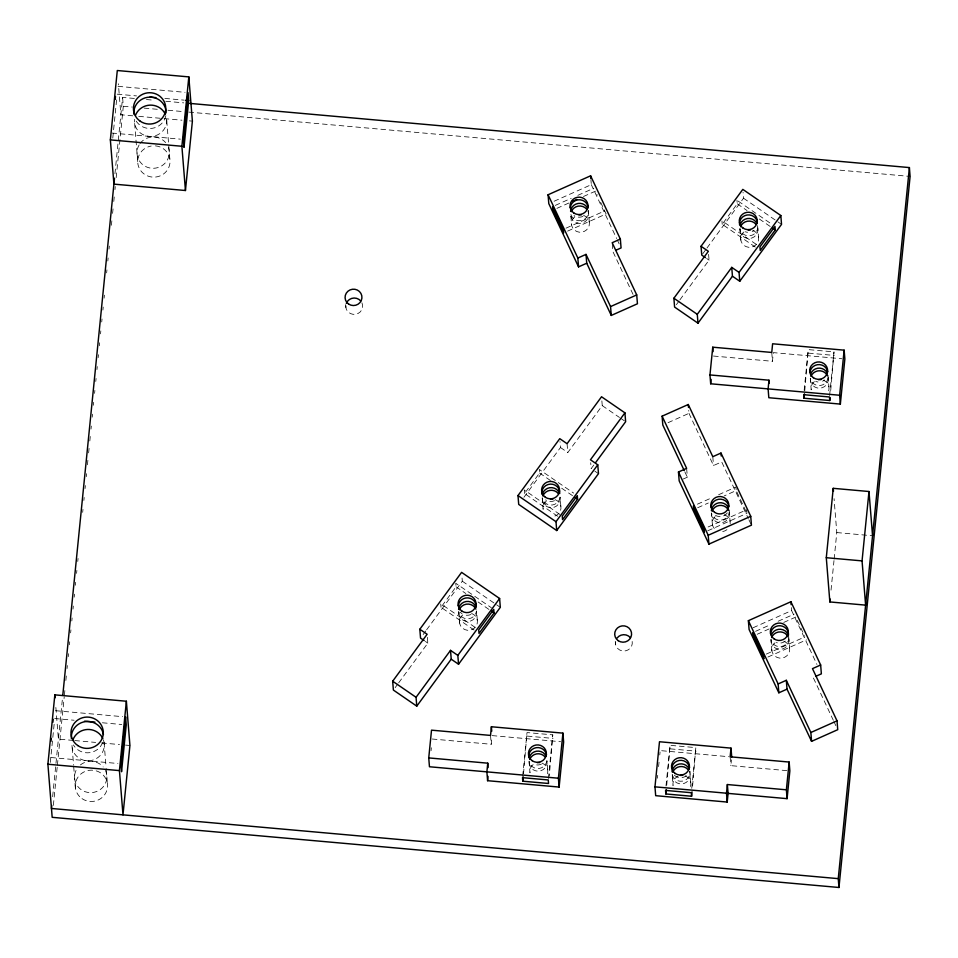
<?xml version="1.0" encoding="UTF-8"?>
<svg xmlns="http://www.w3.org/2000/svg" width="958" height="958" viewBox="0 0 958 958"><rect width="100%" height="100%" fill="white"/><g stroke="black" fill="none" stroke-linecap="round" stroke-linejoin="round"><path stroke-width="0.72" stroke-dasharray="4.79 3.59" d="M50.319 762.412L54.271 722.907M112.781 138.072L116.876 97.105M52.642 796.661L62.617 696.909M114.948 173.793L122.6 97.417L134.515 98.47M53.361 805.415L57.229 766.747M57.384 765.25L64.222 696.825M64.378 695.34L65.12 687.904M65.862 680.467L66.306 676.001M67.048 668.564L67.347 665.582M68.246 656.661L68.545 653.691M69.431 644.758L69.73 641.788M70.629 632.855L70.928 629.885M71.814 620.964L72.113 617.982M73.012 609.06L73.299 606.079M74.197 597.157L74.496 594.188M75.383 585.254L75.682 582.284M76.58 573.363L76.88 570.381M77.766 561.46L78.065 558.478M82.675 512.362L82.975 509.393M83.873 500.471L84.172 497.489M85.058 488.568L85.358 485.586M86.256 476.665L86.543 473.695M87.441 464.762L87.885 460.307M88.627 452.871L89.082 448.404M89.824 440.967L90.268 436.501M91.01 429.064L91.309 426.082M92.207 417.161L92.507 414.191M93.393 405.258L93.692 402.288M94.591 393.367L94.878 390.385M95.776 381.464L96.075 378.482M96.962 369.56L97.261 366.591M98.159 357.657L98.458 354.688M99.345 345.754L99.644 342.784M100.542 333.863L100.83 330.881M101.728 321.96L102.027 318.978M102.913 310.057L103.213 307.087M104.111 298.154L104.41 295.184M106.637 272.874L106.937 269.893M107.835 260.971L108.122 257.989M109.02 249.068L109.32 246.098M111.403 225.262L111.847 220.807M112.589 213.371L113.044 208.904M113.786 201.467L114.23 197.001M114.972 189.564L115.271 186.594M116.169 177.661L123.307 106.266L122.6 97.417M431.064 750.701L431.351 747.779M432.226 739.013L491.238 744.27L491.969 737.049M522.649 776.208L527.02 732.571L552.766 734.858L549.269 776.22M523.511 773.92L527.02 732.571M548.395 778.495L552.766 734.858M657.428 778.231L657.727 775.321M658.589 766.592L659.032 762.233M659.763 754.952L660.05 752.042M665.99 786.051L670.073 745.324L695.819 747.623L692.466 787.524M666.72 785.225L670.073 745.324M691.748 788.35L695.819 747.623M786.913 770.639L730.858 765.646L731.433 759.862M713.459 356.041L772.459 361.298L773.334 352.628L841.878 358.747M804.157 390.325L808.241 349.598L833.987 351.885L830.49 393.247M804.744 390.948L808.241 349.598M829.616 395.522L833.987 351.885M831.029 590.128L833.987 560.61M834.131 559.137L836.789 532.564L834.059 498.651M474.102 630.041L441.003 607.276L456.044 586.799L455.757 583.266L491.31 607.707M557.652 516.266L524.541 493.502L539.582 473.024L539.306 469.48L573.626 493.095M755.323 247.068L722.224 224.304L737.265 203.826L736.977 200.294M423.149 634.543L425.759 630.987M426.621 629.801L462.307 581.207L461.84 575.303M523.93 497.298L560.478 447.518L559.999 441.626M702.633 253.942L706.106 249.2M706.98 248.014L743.528 198.234L743.061 192.33M395.151 687.652L397.798 684.036M398.684 682.838L427.843 643.117L427.256 635.753M560.478 447.518L567.783 452.547L602.247 405.617L601.54 396.768M676.372 304.668L679.018 301.063M679.905 299.854L709.064 260.145L708.477 252.768M593.828 465.025L591.17 468.63L590.703 462.726M554.107 201.24L591.314 184.654L590.954 180.236M555.269 205.407L571.207 198.306M577.854 195.336L593.804 188.235M556.885 208.353L568.836 203.024M583.458 196.51L595.421 191.181L597.301 195.192M565.974 228.184L604.51 211.011M567.591 231.129L606.127 213.957L600.45 201.898M668.037 422.682L688.97 413.353L688.73 410.395M683.258 479.024L687.353 477.204L686.635 468.354M688.97 413.353L713.518 465.54L721.697 461.9L748.282 518.434M697.388 504.195L710.68 498.28M718.644 494.723L735.924 487.023L736.211 490.556L724.248 495.897M697.675 507.74L708.309 502.998M708.106 526.972L746.629 509.8L746.917 513.332L705.723 531.702M753.084 627.753L791.607 610.569L791.38 607.623M755.563 631.322L770.184 624.808M778.159 621.251L794.098 614.15M757.179 634.268L769.142 628.939M783.752 622.425L795.715 617.096L804.54 635.849M766.28 654.098L804.816 636.926M767.897 657.044L806.42 639.872M118.014 86.34L185.074 92.327M117.175 94.171L136.539 95.908M164.86 98.423L184.223 100.159M146.442 99.536L153.891 100.207M165.806 101.273L183.697 102.865M123.307 106.266L132.252 107.057M144.167 108.122L159.076 109.452M168.009 110.254L182.918 111.571M188.87 112.11L910.1 176.428M132.779 115.822L120.864 114.756L118.373 83.789M138.742 116.349L162.585 118.481M164.069 118.612L181.96 120.205M189.409 120.864L192.39 121.139M111.847 133.042L180.391 139.15M808.516 353.131L834.274 355.43M836.789 532.564L872.558 535.761M527.295 736.103L553.053 738.402M670.349 748.869L696.107 751.156M492.113 735.6L560.658 741.72M661.691 750.725L728.739 756.7M55.564 710.692L122.612 716.668M54.714 718.524L74.077 720.248M102.398 722.775L121.762 724.499M73.299 740.426L58.402 739.097L55.672 705.184M74.796 740.558L95.656 742.426M101.608 742.953L119.499 744.546M125.45 745.085L129.929 745.48M50.87 757.515L117.93 763.49M743.528 198.234L776.639 220.999M777.86 221.837L781.536 224.364M738.199 201.132L771.31 223.897M737.265 203.826L747.072 210.568M759.335 218.999L770.364 226.591M756.269 244.374L721.937 220.771L722.224 224.304M706.633 258.468L709.064 260.145M602.247 405.617L619.479 417.46M620.712 418.311L624.412 420.849M594.834 471.144L598.487 473.659M539.582 473.024L550.622 480.617M561.651 488.197L572.692 495.789M559.819 514.41L524.265 489.969L524.541 493.502M462.307 581.207L495.418 603.971M496.639 604.809L500.316 607.348M456.044 586.799L465.851 593.541M478.102 601.971L489.143 609.563M475.048 627.346L440.716 603.744L441.003 607.276M425.412 641.441L427.843 643.117M736.834 491.897L746.917 513.332M591.314 184.654L616.641 238.506M617.263 239.847L619.167 243.883M748.916 519.775L750.809 523.822M791.607 610.569L816.935 664.421M633.034 294.393L612.892 251.571L612.294 244.194M833.328 720.308L813.186 677.486L812.947 674.54M833.963 721.649L835.843 725.661M684.838 471.851L687.353 477.204M827.999 375.356L828.921 386.852M771.753 352.448L772.459 361.298M757.61 225.657L758.532 237.165M788.673 636.483L789.596 647.991M740.809 240.111L739.887 228.615A8.981 8.706 -4.6 0 0 757.682 227.932M771.873 650.937L770.95 639.429A8.981 8.706 -4.6 0 0 788.745 638.758M729.17 509.955L730.092 521.451M712.8 456.691L713.518 465.54M712.369 524.397L711.447 512.901A8.981 8.706 -4.6 0 0 729.242 512.219M730.14 756.796L730.858 765.646M690.754 782.59L689.832 771.082A8.981 8.706 -4.6 0 1 682.443 781.141A8.981 8.706 -4.6 0 1 672.109 774.028L673.043 785.536A8.981 8.706 -4.6 0 1 678.18 776.148M589.302 222.076L588.368 210.568A8.981 8.706 -4.6 0 1 580.991 220.627A8.981 8.706 -4.6 0 1 570.645 213.514L571.579 225.022M615.287 641.297L615.527 644.255M567.076 443.698L567.783 452.547M560.861 506.363L560.143 497.513A8.981 8.706 -4.6 0 1 551.592 507.692A8.981 8.706 -4.6 0 1 542.348 498.196M547.701 769.825L546.994 760.975A8.981 8.706 -4.6 0 1 538.444 771.154A8.981 8.706 -4.6 0 1 529.187 761.658M490.532 735.421L491.238 744.27M477.312 620.137L476.593 611.288A8.981 8.706 -4.6 0 1 468.043 621.467A8.981 8.706 -4.6 0 1 458.798 611.97M459.589 623.083L458.666 611.587A8.981 8.706 -4.6 0 0 476.461 610.905M345.658 304.644L345.886 307.59M169.817 158.824L166.536 118.121A16.178 15.675 -4.6 0 1 151.148 136.443A16.178 15.675 -4.6 0 1 134.503 119.343M134.647 123.426L137.916 164.129M104.075 742.462L106.063 767.083M106.17 768.532L107.356 783.165M72.185 747.779L73.574 765.155M73.694 766.592L75.454 788.482M155.424 145.867A16.178 15.675 -4.6 0 1 167.794 169.374A16.178 15.675 -4.6 0 1 140.539 170.416A16.178 15.675 -4.6 0 1 151.208 146.035M542 763.131A8.981 8.706 -4.6 0 1 547.258 774.315M533.139 764.604A8.981 8.706 -4.6 0 0 529.99 772.783L529.056 761.275A8.981 8.706 -4.6 0 0 546.862 760.592M685.054 775.896A8.981 8.706 -4.6 0 1 690.311 787.069M471.599 613.443A8.981 8.706 -4.6 0 1 476.186 626.005A8.981 8.706 -4.6 0 1 462.606 628.256A8.981 8.706 -4.6 0 1 462.738 614.916M783.884 641.297A8.981 8.706 -4.6 0 1 788.47 653.847A8.981 8.706 -4.6 0 1 774.902 656.11A8.981 8.706 -4.6 0 1 775.022 642.77M555.149 499.669A8.981 8.706 -4.6 0 1 553.473 516.422M546.288 501.142A8.981 8.706 -4.6 0 0 543.138 509.309L542.204 497.813A8.981 8.706 -4.6 0 0 560.011 497.13M726.942 529.618A8.981 8.706 -4.6 0 1 722.703 531.51M714.297 528.493A8.981 8.706 -4.6 0 1 715.518 516.23M724.38 514.757A8.981 8.706 -4.6 0 1 730.176 523.727M823.221 380.158A8.981 8.706 -4.6 0 1 828.478 391.343M814.36 381.631A8.981 8.706 -4.6 0 0 811.21 389.798L810.276 378.302A8.981 8.706 -4.6 0 0 828.083 377.62M752.82 230.471A8.981 8.706 -4.6 0 1 757.407 243.021A8.981 8.706 -4.6 0 1 743.827 245.284A8.981 8.706 -4.6 0 1 743.959 231.944M583.59 215.37A8.981 8.706 -4.6 0 1 588.176 227.932A8.981 8.706 -4.6 0 1 574.596 230.195A8.981 8.706 -4.6 0 1 574.728 216.855M632.184 641.477A8.442 8.179 -4.6 0 1 624.149 651.045A8.442 8.179 -4.6 0 1 615.455 642.111M361.908 302.776A8.442 8.179 -4.6 0 1 355.61 314.272A8.442 8.179 -4.6 0 1 345.814 305.458M168.392 147.328A16.178 15.675 -4.6 0 1 151.592 168.237A16.178 15.675 -4.6 0 1 139.233 144.73M140 143.58A16.178 15.675 -4.6 0 1 165.638 142.61M105.416 770.412A16.178 15.675 -4.6 0 1 89.836 792.625A16.178 15.675 -4.6 0 1 76.772 769.07M80.412 764.927A16.178 15.675 -4.6 0 1 103.177 766.951M828.215 378.003A8.981 8.706 -4.6 0 1 819.665 388.182A8.981 8.706 -4.6 0 1 810.408 378.685M729.373 512.602A8.981 8.706 -4.6 0 1 720.823 522.781A8.981 8.706 -4.6 0 1 711.578 513.284M788.889 639.142A8.981 8.706 -4.6 0 1 780.327 649.32A8.981 8.706 -4.6 0 1 771.082 639.812M690.047 773.741A8.981 8.706 -4.6 0 1 681.497 783.907A8.981 8.706 -4.6 0 1 672.241 774.411M757.814 228.315A8.981 8.706 -4.6 0 1 749.264 238.494A8.981 8.706 -4.6 0 1 740.019 228.998M587.901 211.047A8.981 8.706 -4.6 0 1 581.207 223.286A8.981 8.706 -4.6 0 1 570.788 213.897M103.38 739.827A16.178 15.675 -4.6 0 1 90.088 760.676A16.178 15.675 -4.6 0 1 72.042 743.683M102.626 742.582A16.178 15.675 -4.6 0 1 73.407 744.929M727.326 512.913A8.981 8.706 -4.6 0 1 713.087 513.452M582.943 216.412A8.981 8.706 -4.6 0 1 574.01 215.61M541.354 764.173A8.981 8.706 -4.6 0 1 534.48 764.436M686.395 775.717A8.981 8.706 -4.6 0 1 673.749 774.591M165.842 115.607A16.178 15.675 -4.6 0 1 135.868 120.588M785.237 641.118A8.981 8.706 -4.6 0 1 776.375 642.59M754.174 230.291A8.981 8.706 -4.6 0 1 752.174 231.501M747.587 232.267A8.981 8.706 -4.6 0 1 745.312 231.764M554.502 500.699A8.981 8.706 -4.6 0 1 545.569 499.908M824.563 379.979A8.981 8.706 -4.6 0 1 822.575 381.2M817.988 381.955A8.981 8.706 -4.6 0 1 815.701 381.452M470.953 614.473A8.981 8.706 -4.6 0 1 464.091 614.737M462.019 613.683A8.981 8.706 -4.6 0 1 460.307 612.138M82.005 798.625A16.178 15.675 -4.6 0 0 107.5 787.26A16.178 15.675 -4.6 0 0 84.711 771.585A16.178 15.675 -4.6 0 0 82.005 798.625"/><path stroke-width="1.44" d="M189.648 103.392L909.393 167.578L910.1 176.428L838.969 887.479L52.175 817.318L47.9 764.233L54.845 694.861L126.372 701.232L129.929 745.48L122.983 814.851L119.427 770.603L126.372 701.232M110.362 139.892L117.295 70.521L188.822 76.891L192.39 121.139L185.445 190.51L113.918 184.128L110.362 139.892L181.888 146.263L185.445 190.51M50.99 741.288L51.289 738.355M52.894 722.26L53.193 719.338M115.211 99.381L115.499 96.459M51.756 805.498L51.457 808.468L838.25 878.642L838.969 887.479M62.773 695.412L114.505 178.224M181.888 146.263L188.822 76.891M188.702 100.554L184.008 147.376L183.373 139.413L188.055 92.591L188.702 100.554L185.72 100.291M428.741 757.91L431.519 730.164L490.532 735.421L491.394 726.751L562.921 733.133L563.639 741.983L559.125 787.069L487.598 780.698L486.88 771.849L487.754 763.179L428.741 757.91L429.459 766.759L558.406 778.219L559.125 787.069M487.598 780.698L488.029 776.363M522.793 781.201L522.505 777.656L548.251 779.956L548.539 783.488L522.793 781.201L523.224 776.83M558.406 778.219L562.921 733.133M728.08 793.392L787.093 798.649L786.374 789.811L727.361 784.542L728.08 793.392L727.206 802.062L655.679 795.679L654.973 786.841L659.487 741.743L731.014 748.126L731.72 756.976M692.023 791.883L691.592 796.254L665.846 793.954L666.277 789.596M709.962 374.937L712.74 347.191L771.753 352.448L772.615 343.778L844.142 350.161L844.86 359.011L840.346 404.096L768.819 397.726L768.112 388.876L768.975 380.206L709.962 374.937L710.68 383.787L839.639 395.247L840.346 404.096M710.68 383.787L711.111 379.404M727.206 802.062L726.499 793.212L727.361 784.542M731.014 748.126L730.14 756.796L789.153 762.053L789.859 770.903L787.093 798.649M830.047 397.606L829.76 400.516L804.013 398.229L804.445 393.858M786.374 789.811L789.153 762.053M839.639 395.247L844.142 350.161M868.99 491.514L862.056 560.885L865.613 605.133L829.856 601.935L826.287 557.7L833.232 488.329L868.99 491.514L872.558 535.761M829.856 601.935L830.143 598.99M838.25 878.642L909.393 167.578M424.19 640.603L420.538 638.1L419.82 629.25L461.6 572.357L499.609 598.499L500.316 607.348L458.547 664.229L451.23 659.2L450.523 650.362L457.828 655.38L458.547 664.229M624.927 412.85L590.463 459.78L597.768 464.81L598.487 473.659L556.706 530.54L518.709 504.411L517.991 495.561L559.759 438.668L567.076 443.698L601.54 396.768L624.927 412.85L625.634 421.7L595.589 462.618M705.411 257.63L701.759 255.115L701.04 246.278L742.821 189.385L780.83 215.526L781.536 224.364L739.768 281.257L732.451 276.227L731.744 267.378L739.049 272.407L739.768 281.257M451.23 659.2L416.766 706.142L393.379 690.059L392.672 681.21L427.136 634.268L419.82 629.25M732.451 276.227L697.987 323.169L674.6 307.075L673.893 298.237L708.357 251.295L701.04 246.278M416.766 706.142L416.059 697.292L450.523 650.362M697.987 323.169L697.28 314.32L731.744 267.378M457.828 655.38L499.609 598.499M556.706 530.54L555.999 521.691L597.768 464.81M739.049 272.407L780.83 215.526M494.041 612.94L479.012 633.418L478.725 629.873L493.765 609.396L494.041 612.94L491.598 611.252M577.59 499.166L562.55 519.643L562.274 516.099L577.303 495.621L577.59 499.166L575.135 497.477M775.273 229.968L760.233 250.445L759.945 246.901L774.986 226.423L775.273 229.968L772.819 228.279M578.548 266.875L577.842 258.037L586.009 254.385L586.727 263.234L578.548 266.875L548.79 203.611L548.084 194.761L590.607 175.805L620.353 239.081L621.071 247.93L615.611 250.361M572.824 201.252L576.812 199.468M620.353 239.081L612.174 242.721L636.723 294.92L637.441 303.77L611.276 315.433L586.727 263.234M611.276 315.433L610.557 306.584L636.723 294.92M662.098 416.167L688.263 404.504L712.8 456.691L720.979 453.05L750.737 516.314L751.443 525.164L708.932 544.12L679.174 480.856L678.468 472.007L686.635 468.354L662.098 416.167L662.804 425.017L684.204 470.51M708.932 544.12L708.213 535.271L750.737 516.314M778.842 692.802L778.135 683.952L786.314 680.3L787.021 689.149L778.842 692.802L749.096 629.526L748.378 620.676L790.901 601.732L820.659 664.996L821.365 673.845L815.917 676.276M820.659 664.996L812.48 668.636L837.029 720.835L837.735 729.685L811.57 741.348L787.021 689.149M811.57 741.348L810.863 732.499L837.029 720.835M149.951 97.093L155.914 97.632M826.287 557.7L862.056 560.885M84.508 721.182L94.938 722.104M654.973 786.841L726.499 793.212M47.9 764.233L119.427 770.603M673.893 298.237L697.28 314.32M517.991 495.561L555.999 521.691M392.672 681.21L416.059 697.292M586.009 254.385L610.557 306.584M786.314 680.3L810.863 732.499M548.084 194.761L577.842 258.037M678.468 472.007L708.213 535.271M748.378 620.676L778.135 683.952M829.76 400.516L829.472 396.983L803.726 394.684L804.013 398.229M833.232 488.329L833.472 491.274M790.901 601.732L791.14 604.678M768.975 380.206L769.214 383.152M712.74 347.191L713.099 351.61M720.979 453.05L721.218 455.996M688.263 404.504L688.491 407.449M691.592 796.254L691.305 792.709L665.559 790.422L665.846 793.954M590.607 175.805L590.835 178.763M491.394 726.751L491.753 731.182M487.754 763.179L488.113 767.597M54.845 694.861L55.073 697.807M537.366 762.724A8.981 8.706 -4.6 0 1 539.713 762.628M680.42 775.477A8.981 8.706 -4.6 0 1 682.767 775.393M550.515 499.25A8.981 8.706 -4.6 0 1 552.862 499.166M818.587 379.751A8.981 8.706 -4.6 0 1 820.934 379.655M748.198 230.052A8.981 8.706 -4.6 0 1 750.533 229.968M578.955 214.963A8.981 8.706 -4.6 0 1 581.302 214.879M616.988 638.148A8.442 8.179 -4.6 0 1 630.376 637.633M346.317 303.375A8.442 8.179 -4.6 0 1 360.735 300.968M810.947 376.47A8.981 8.706 -4.6 0 1 827.532 375.835M712.105 511.069A8.981 8.706 -4.6 0 1 728.691 510.434M771.609 637.597A8.981 8.706 -4.6 0 1 788.195 636.962M542.875 495.969A8.981 8.706 -4.6 0 1 558.215 493.418M672.779 772.196A8.981 8.706 -4.6 0 1 688.119 769.645M459.325 609.755A8.981 8.706 -4.6 0 1 475.91 609.12M529.726 759.443A8.981 8.706 -4.6 0 1 545.066 756.892M740.546 226.771A8.981 8.706 -4.6 0 1 755.898 224.22M571.315 211.682A8.981 8.706 -4.6 0 1 586.655 209.131M72.988 739.696A16.178 15.675 -4.6 0 1 102.853 738.558M71.371 738.462A16.178 15.675 -4.6 0 1 85.525 721.614A16.178 15.675 -4.6 0 1 103.44 734.499M711.363 510.626A8.981 8.706 -4.6 0 1 728.475 507.776M711.075 507.093A8.981 8.706 -4.6 0 1 728.882 506.411M570.573 211.251A8.981 8.706 -4.6 0 1 587.685 208.401M570.285 207.706A8.981 8.706 -4.6 0 1 588.092 207.036M529.511 756.784A8.981 8.706 -4.6 0 1 546.096 756.149M528.768 757.73A8.981 8.706 -4.6 0 1 536.157 747.683A8.981 8.706 -4.6 0 1 546.491 754.784M672.037 771.765A8.981 8.706 -4.6 0 1 689.149 768.915M671.75 768.22A8.981 8.706 -4.6 0 1 689.544 767.55M135.449 115.355A16.178 15.675 -4.6 0 1 165.303 114.218M133.833 114.11A16.178 15.675 -4.6 0 1 149.4 97.153A16.178 15.675 -4.6 0 1 166.117 112.888M771.394 634.938A8.981 8.706 -4.6 0 1 787.991 634.316M770.579 633.621A8.981 8.706 -4.6 0 1 780.387 625.754A8.981 8.706 -4.6 0 1 788.47 635.214M740.33 224.124A8.981 8.706 -4.6 0 1 756.916 223.489M739.6 225.07A8.981 8.706 -4.6 0 1 746.989 215.011A8.981 8.706 -4.6 0 1 757.323 222.124M542.659 493.322A8.981 8.706 -4.6 0 1 559.244 492.687M541.929 494.268A8.981 8.706 -4.6 0 1 550.479 484.089A8.981 8.706 -4.6 0 1 559.723 493.586M810.731 373.812A8.981 8.706 -4.6 0 1 827.317 373.177M809.917 372.494A8.981 8.706 -4.6 0 1 827.712 371.812M458.583 609.312A8.981 8.706 -4.6 0 1 475.695 606.462M458.295 605.767A8.981 8.706 -4.6 0 1 468.103 597.9A8.981 8.706 -4.6 0 1 476.174 607.372M125.594 716.931L120.912 763.765L121.546 771.729L126.24 724.895L125.594 716.931M563.328 229.369L552.61 206.593L552.898 210.137L563.603 232.914L563.328 229.369M704.118 528.756L693.4 505.98L693.688 509.512L704.405 532.289L704.118 528.756M763.622 655.284L752.904 632.508L753.192 636.052L763.909 658.829L763.622 655.284M618.233 640.698A8.442 8.179 -4.6 0 0 631.55 634.771A8.442 8.179 -4.6 0 0 619.646 626.58A8.442 8.179 -4.6 0 0 618.233 640.698M348.604 304.045A8.442 8.179 -4.6 0 0 361.908 298.106A8.442 8.179 -4.6 0 0 350.017 289.927A8.442 8.179 -4.6 0 0 348.604 304.045M77.73 745.528A16.178 15.675 -4.6 0 0 103.225 734.163A16.178 15.675 -4.6 0 0 80.436 718.5A16.178 15.675 -4.6 0 0 77.73 745.528M714.584 512.338A8.981 8.706 -4.6 0 0 728.751 506.028A8.981 8.706 -4.6 0 0 716.081 497.322A8.981 8.706 -4.6 0 0 714.584 512.338M573.794 212.963A8.981 8.706 -4.6 0 0 587.949 206.653A8.981 8.706 -4.6 0 0 575.291 197.947A8.981 8.706 -4.6 0 0 573.794 212.963M532.205 760.712A8.981 8.706 -4.6 0 0 546.359 754.401A8.981 8.706 -4.6 0 0 533.702 745.695A8.981 8.706 -4.6 0 0 532.205 760.712M675.258 773.477A8.981 8.706 -4.6 0 0 689.413 767.166A8.981 8.706 -4.6 0 0 676.755 758.461A8.981 8.706 -4.6 0 0 675.258 773.477M140.191 121.187A16.178 15.675 -4.6 0 0 165.686 109.823A16.178 15.675 -4.6 0 0 142.898 94.159A16.178 15.675 -4.6 0 0 140.191 121.187M774.088 638.878A8.981 8.706 -4.6 0 0 788.254 632.567A8.981 8.706 -4.6 0 0 775.597 623.862A8.981 8.706 -4.6 0 0 774.088 638.878M743.025 228.052A8.981 8.706 -4.6 0 0 757.191 221.741A8.981 8.706 -4.6 0 0 744.522 213.035A8.981 8.706 -4.6 0 0 743.025 228.052M545.353 497.25A8.981 8.706 -4.6 0 0 559.508 490.939A8.981 8.706 -4.6 0 0 546.85 482.233A8.981 8.706 -4.6 0 0 545.353 497.25M813.426 377.739A8.981 8.706 -4.6 0 0 827.58 371.429A8.981 8.706 -4.6 0 0 814.923 362.723A8.981 8.706 -4.6 0 0 813.426 377.739M461.804 611.024A8.981 8.706 -4.6 0 0 475.97 604.714A8.981 8.706 -4.6 0 0 463.301 596.008A8.981 8.706 -4.6 0 0 461.804 611.024"/></g></svg>
